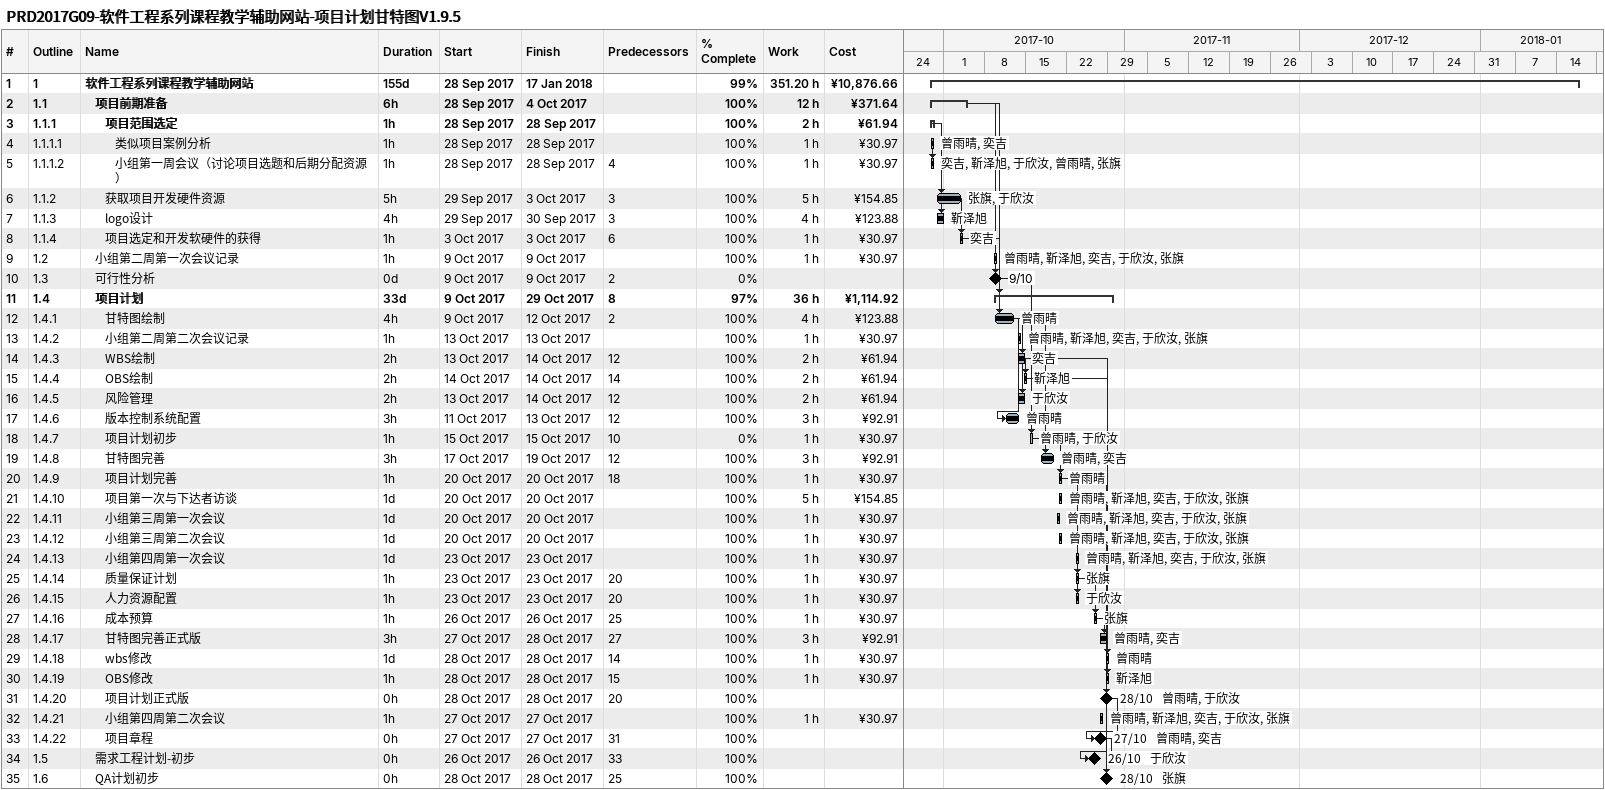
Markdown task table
PRD2017G09-软件工程系列课程教学辅助网站-项目计划甘特图V1.9.5

| ID | WBS | Task | Duration | Start | Finish | Predecessors | Resources | % complete | Work (h) | Cost (¥) |
|---|---|---|---|---|---|---|---|---|---|---|
| 1 | 1 | **软件工程系列课程教学辅助网站** | 155d | 2017-09-28 | 2018-01-17 |  |  | 99 | 351.20 | 10876.66 |
| 2 | 1.1 | **项目前期准备** | 6h | 2017-09-28 | 2017-10-04 |  |  | 100 | 12 | 371.64 |
| 3 | 1.1.1 | **项目范围选定** | 1h | 2017-09-28 | 2017-09-28 |  |  | 100 | 2 | 61.94 |
| 4 | 1.1.1.1 | 类似项目案例分析 | 1h | 2017-09-28 | 2017-09-28 |  | 曾雨晴, 奕吉 | 100 | 1 | 30.97 |
| 5 | 1.1.1.2 | 小组第一周会议（讨论项目选题和后期分配资源） | 1h | 2017-09-28 | 2017-09-28 | 4 | 奕吉, 靳泽旭, 于欣汝, 曾雨晴, 张旗 | 100 | 1 | 30.97 |
| 6 | 1.1.2 | 获取项目开发硬件资源 | 5h | 2017-09-29 | 2017-10-03 | 3 | 张旗, 于欣汝 | 100 | 5 | 154.85 |
| 7 | 1.1.3 | logo设计 | 4h | 2017-09-29 | 2017-09-30 | 3 | 靳泽旭 | 100 | 4 | 123.88 |
| 8 | 1.1.4 | 项目选定和开发软硬件的获得 | 1h | 2017-10-03 | 2017-10-03 | 6 | 奕吉 | 100 | 1 | 30.97 |
| 9 | 1.2 | 小组第二周第一次会议记录 | 1h | 2017-10-09 | 2017-10-09 |  | 曾雨晴, 靳泽旭, 奕吉, 于欣汝, 张旗 | 100 | 1 | 30.97 |
| 10 | 1.3 | 可行性分析 | 0d | 2017-10-09 | 2017-10-09 | 2 |  | 0 |  |  |
| 11 | 1.4 | **项目计划** | 33d | 2017-10-09 | 2017-10-29 | 8 |  | 97 | 36 | 1114.92 |
| 12 | 1.4.1 | 甘特图绘制 | 4h | 2017-10-09 | 2017-10-12 | 2 | 曾雨晴 | 100 | 4 | 123.88 |
| 13 | 1.4.2 | 小组第二周第二次会议记录 | 1h | 2017-10-13 | 2017-10-13 |  | 曾雨晴, 靳泽旭, 奕吉, 于欣汝, 张旗 | 100 | 1 | 30.97 |
| 14 | 1.4.3 | WBS绘制 | 2h | 2017-10-13 | 2017-10-14 | 12 | 奕吉 | 100 | 2 | 61.94 |
| 15 | 1.4.4 | OBS绘制 | 2h | 2017-10-14 | 2017-10-14 | 14 | 靳泽旭 | 100 | 2 | 61.94 |
| 16 | 1.4.5 | 风险管理 | 2h | 2017-10-13 | 2017-10-14 | 12 | 于欣汝 | 100 | 2 | 61.94 |
| 17 | 1.4.6 | 版本控制系统配置 | 3h | 2017-10-11 | 2017-10-13 | 12 | 曾雨晴 | 100 | 3 | 92.91 |
| 18 | 1.4.7 | 项目计划初步 | 1h | 2017-10-15 | 2017-10-15 | 10 | 曾雨晴, 于欣汝 | 0 | 1 | 30.97 |
| 19 | 1.4.8 | 甘特图完善 | 3h | 2017-10-17 | 2017-10-19 | 12 | 曾雨晴, 奕吉 | 100 | 3 | 92.91 |
| 20 | 1.4.9 | 项目计划完善 | 1h | 2017-10-20 | 2017-10-20 | 18 | 曾雨晴 | 100 | 1 | 30.97 |
| 21 | 1.4.10 | 项目第一次与下达者访谈 | 1d | 2017-10-20 | 2017-10-20 |  | 曾雨晴, 靳泽旭, 奕吉, 于欣汝, 张旗 | 100 | 5 | 154.85 |
| 22 | 1.4.11 | 小组第三周第一次会议 | 1d | 2017-10-20 | 2017-10-20 |  | 曾雨晴, 靳泽旭, 奕吉, 于欣汝, 张旗 | 100 | 1 | 30.97 |
| 23 | 1.4.12 | 小组第三周第二次会议 | 1d | 2017-10-20 | 2017-10-20 |  | 曾雨晴, 靳泽旭, 奕吉, 于欣汝, 张旗 | 100 | 1 | 30.97 |
| 24 | 1.4.13 | 小组第四周第一次会议 | 1d | 2017-10-23 | 2017-10-23 |  | 曾雨晴, 靳泽旭, 奕吉, 于欣汝, 张旗 | 100 | 1 | 30.97 |
| 25 | 1.4.14 | 质量保证计划 | 1h | 2017-10-23 | 2017-10-23 | 20 | 张旗 | 100 | 1 | 30.97 |
| 26 | 1.4.15 | 人力资源配置 | 1h | 2017-10-23 | 2017-10-23 | 20 | 于欣汝 | 100 | 1 | 30.97 |
| 27 | 1.4.16 | 成本预算 | 1h | 2017-10-26 | 2017-10-26 | 25 | 张旗 | 100 | 1 | 30.97 |
| 28 | 1.4.17 | 甘特图完善正式版 | 3h | 2017-10-27 | 2017-10-28 | 27 | 曾雨晴, 奕吉 | 100 | 3 | 92.91 |
| 29 | 1.4.18 | wbs修改 | 1d | 2017-10-28 | 2017-10-28 | 14 | 曾雨晴 | 100 | 1 | 30.97 |
| 30 | 1.4.19 | OBS修改 | 1h | 2017-10-28 | 2017-10-28 | 15 | 靳泽旭 | 100 | 1 | 30.97 |
| 31 | 1.4.20 | 项目计划正式版 | 0h | 2017-10-28 | 2017-10-28 | 20 | 曾雨晴, 于欣汝 | 100 |  |  |
| 32 | 1.4.21 | 小组第四周第二次会议 | 1h | 2017-10-27 | 2017-10-27 |  | 曾雨晴, 靳泽旭, 奕吉, 于欣汝, 张旗 | 100 | 1 | 30.97 |
| 33 | 1.4.22 | 项目章程 | 0h | 2017-10-27 | 2017-10-27 | 31 | 曾雨晴, 奕吉 | 100 |  |  |
| 34 | 1.5 | 需求工程计划-初步 | 0h | 2017-10-26 | 2017-10-26 | 33 | 于欣汝 | 100 |  |  |
| 35 | 1.6 | QA计划初步 | 0h | 2017-10-28 | 2017-10-28 | 25 | 张旗 | 100 |  |  |
